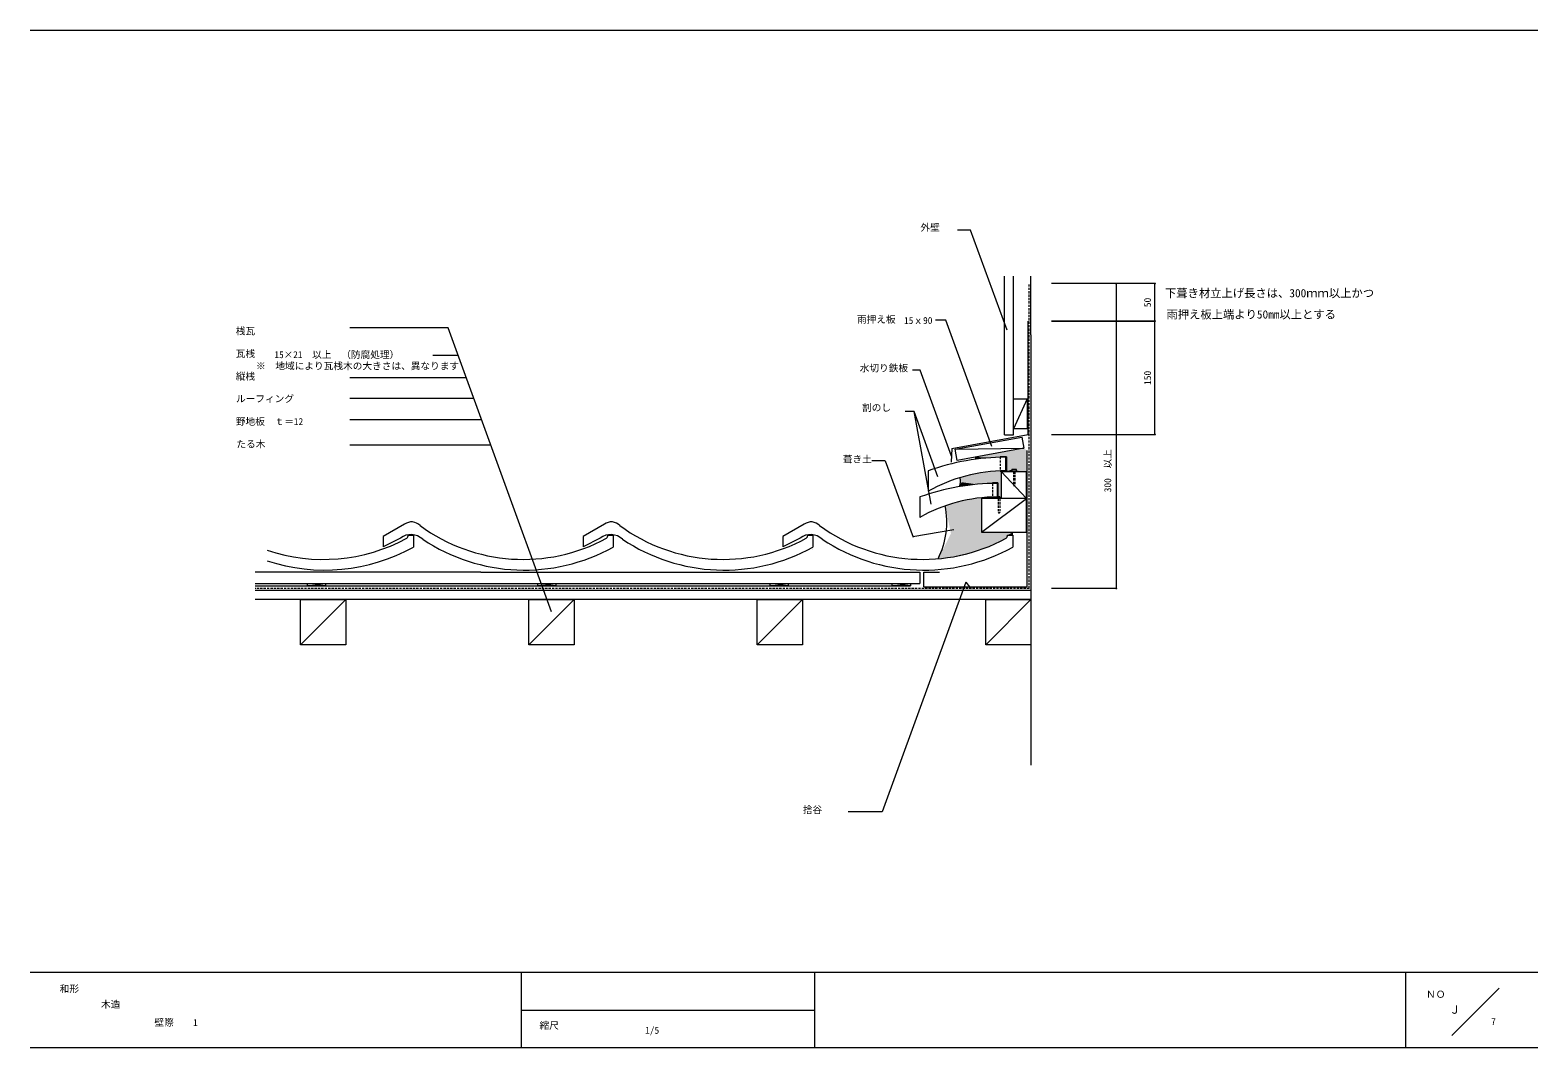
# Model space of a CAD drawing. Units: millimetres, scale not verified, with parts at other scales. Extents: x -203 to 197, y -138 to 132.
import ezdxf
from ezdxf.enums import TextEntityAlignment as Align

# ---------------------------------------------------------------- set-up
doc = ezdxf.new("R2010")
doc.units = ezdxf.units.MM
doc.header["$LTSCALE"] = 0.5
doc.header["$PDMODE"] = 32
doc.header["$PDSIZE"] = 0.25
doc.linetypes.add('DASHED1', pattern=[1.8, 1.2, -0.6])
for name, color, linetype, lineweight in [('0-0', 5, 'Continuous', 18), ('1-0', 3, 'Continuous', 18), ('1-1', 7, 'Continuous', 18), ('1-2', 3, 'Continuous', 18), ('1-3', 7, 'Continuous', 18), ('1-4', 7, 'Continuous', 18)]:
    doc.layers.add(name, color=color, linetype=linetype, lineweight=lineweight)
doc.styles.add('ＭＳ ゴシック', font='')
doc.styles.get('ＭＳ ゴシック').set_extended_font_data('MS Gothic')

msp = doc.modelspace()

# ---------------------------------------------------------------- linework, layer by layer
at = {"layer": '0-0'}
for p, q in [((-203.2432, 131.6351), (196.7568, 131.6351)), ((196.7568, -118.3649), (-203.2433, -118.3649)), ((-72.973, -118.3649), (-72.973, -138.3649)), ((4.8649, -118.3649), (4.8649, -138.3649)), ((161.7568, -138.3649), (161.7568, -118.3649)), ((186.4865, -122.5541), (173.9189, -135.1216)), ((-72.973, -128.3649), (4.8649, -128.3649)), ((196.7568, -138.3649), (-203.2432, -138.3649))]:
    msp.add_line(p, q, dxfattribs=at)
at = {"layer": '1-0'}
for p, q in [((35.0315, 14.7194), (35.0315, 9.3194)), ((32.8112, 7.7812), (32.8112, 2.3812)), ((-103.8844, 0.552), (-109.5561, -2.6729)), ((-50.8844, 0.5521), (-56.5561, -2.6729)), ((2.1157, 0.552), (-3.556, -2.6729)), ((-109.5561, -2.6729), (-109.5561, -5.4729)), ((-104.9836, -3.1042), (-109.5561, -5.4729)), ((-101.556, -2.3301), (-101.556, -5.5114)), ((-56.5561, -2.6729), (-56.5561, -5.4729)), ((-51.9836, -3.1042), (-56.5561, -5.4729)), ((-49.9455, -2.3301), (-48.556, -2.3301)), ((-48.556, -2.3301), (-48.556, -5.5114)), ((-48.556, -2.3301), (-48.556, -5.5114)), ((-3.556, -2.6729), (-3.556, -5.4729)), ((1.0165, -3.1042), (-3.556, -5.4729)), ((3.0545, -2.3301), (4.444, -2.3301)), ((4.444, -2.3301), (4.444, -5.5114)), ((4.444, -2.3301), (4.444, -5.5114)), ((4.4441, -2.3301), (4.4441, -5.5114)), ((56.0546, -2.3301), (57.444, -2.3301)), ((57.444, -2.3301), (57.444, -5.5114)), ((57.444, -2.3301), (57.444, -5.5114)), ((4.4441, -6.1147), (4.4441, -6.1534))]:
    msp.add_line(p, q, dxfattribs=at)
for points in [[(-102.9455, -2.3301), (-101.556, -2.3301), (-101.556, -5.5114)], [(3.0546, -2.3301), (4.4441, -2.3301), (4.4441, -5.5114)]]:
    msp.add_lwpolyline(points, dxfattribs=at)
for centre, radius, start, end in [((55.5315, -41.8486), 60.168, 90, 109.92029), ((55.5315, -26.8926), 41.612, 90, 119.51465), ((53.3112, -48.7868), 60.168, 90, 109.92029), ((53.3112, -33.8308), 41.612, 90, 119.51465), ((-102.0445, -1.8964), 3.0627, 42.69055, 126.92075), ((-72.4233, 37.492), 46.2741, 233.73811, 298.51938), ((-49.0445, -1.8964), 3.0627, 42.69055, 126.92075), ((-19.4233, 37.492), 46.2741, 233.73811, 298.51938), ((3.9555, -1.8964), 3.0627, 42.69055, 126.92075), ((33.5767, 37.492), 46.2741, 233.73811, 298.51938), ((-125.4233, 37.492), 46.2741, 251.19485, 298.51938), ((-102.2312, -6.8228), 4.6263, 47.12305, 126.50717), ((-103.9853, -2.3595), 1.0402, 309.08185, 1.61447), ((-72.1164, 36.9313), 48.5435, 236.25316, 299.03502), ((-49.2312, -6.8228), 4.6263, 47.12305, 126.50717), ((-50.9853, -2.3595), 1.0402, 309.08185, 1.61447), ((-19.1164, 36.9313), 48.5435, 236.25316, 299.03502), ((3.7688, -6.8228), 4.6263, 47.12305, 126.50717), ((2.0147, -2.3595), 1.0402, 309.08185, 1.61447), ((2.0147, -2.3595), 1.0402, 309.08185, 1.61447), ((33.8836, 36.9313), 48.5435, 236.25316, 299.03502), ((55.0147, -2.3595), 1.0402, 309.08185, 1.61447), ((-125.1164, 36.9313), 48.5435, 251.72351, 299.03502)]:
    msp.add_arc(centre, radius, start, end, dxfattribs=at)
at = {"layer": '1-1'}
for p, q in [((55.2703, 24.2794), (55.2703, 66.3649)), ((57.6703, 24.2794), (57.6703, 66.3649)), ((62.2703, 50.7904), (62.2703, 66.3649)), ((62.2703, 50.7904), (62.2703, -32.5541)), ((61.2703, 33.8411), (57.6703, 25.8411)), ((55.2703, 24.2794), (57.6703, 24.2794)), ((42.1257, 20.437), (60.3716, 20.7292)), ((54.075, 18.4038), (54.075, 18.3018)), ((55.7737, 18.4038), (54.075, 18.4038)), ((55.7737, 18.4038), (55.7737, 14.594)), ((54.4098, 14.5391), (61.1243, 14.5391)), ((54.4098, 14.5391), (54.4098, 7.418)), ((54.4098, 14.5391), (61.1243, 7.418)), ((57.624, 14.7589), (57.624, 14.5391)), ((58.024, 14.7589), (58.024, 14.5391)), ((61.1243, -1.582), (61.1243, 14.5391)), ((52.0872, 11.3688), (52.0872, 11.575)), ((53.4967, 11.575), (52.0872, 11.575)), ((53.4967, 11.575), (53.4967, 7.8054)), ((49.1243, -1.582), (61.1243, 7.418)), ((52.0872, 7.7632), (52.0872, 7.4565)), ((54.0465, 7.4565), (52.0872, 7.4565)), ((53.2054, 7.7257), (53.2054, 7.5054)), ((53.2054, 7.7257), (54.4054, 7.7257)), ((53.2054, 7.5054), (54.4054, 7.5054)), ((53.6032, 7.8054), (53.4967, 7.8054)), ((54.0465, 7.8054), (53.6032, 7.8054)), ((53.6054, 7.5054), (53.6054, 7.2856)), ((54.0054, 7.5054), (54.0054, 7.2856)), ((54.0465, 7.4565), (54.0465, 7.8054)), ((54.4054, 7.5054), (54.4054, 7.7257)), ((49.1243, -1.582), (61.1243, -1.582)), ((-83.6866, -12.1735), (-143.5135, -12.1735)), ((-143.5135, -15.1735), (32.8331, -15.1735)), ((-143.5135, -15.7736), (30.2762, -15.7736)), ((-129.6581, -15.7736), (-124.8581, -15.1736)), ((-83.6866, -12.1735), (32.8331, -12.1735)), ((-68.5449, -15.7736), (-63.745, -15.1736)), ((-6.9049, -15.7736), (-2.1049, -15.1736)), ((25.4762, -15.7736), (30.2762, -15.1736)), ((32.8331, -12.1735), (32.8331, -15.1735)), ((62.2703, -17.0007), (-143.5135, -17.0007)), ((62.2703, -19.4007), (-143.5135, -19.4007)), ((-119.5296, -19.4007), (-131.5296, -31.4007)), ((-58.9296, -19.4007), (-70.9296, -31.4007)), ((1.6703, -19.4007), (-10.3296, -31.4007)), ((62.2703, -19.4007), (50.2703, -31.4007)), ((62.2703, -32.5541), (62.2703, -63.3719))]:
    msp.add_line(p, q, dxfattribs=at)
at = {"layer": '1-1', "color": 3, "linetype": 'DASHED1'}
for q in [(61.8058, 64.389), (-143.5135, -16.5014)]:
    msp.add_line((61.8058, -16.5014), q, dxfattribs=at)
at = {"layer": '1-1', "color": 3}
msp.add_line((41.2418, 20.6636), (41.1322, 17.0478), dxfattribs=at)
at = {"layer": '1-1', "linetype": 'DASHED1'}
for p, q in [((54.075, 18.4038), (54.075, 14.6939)), ((57.624, 14.5391), (57.624, 11.0405)), ((52.0872, 11.3688), (52.0872, 7.7632)), ((57.624, 11.0405), (57.824, 10.6648)), ((53.6054, 7.2856), (53.6054, 3.787)), ((53.6054, 3.787), (53.8054, 3.4113))]:
    msp.add_line(p, q, dxfattribs=at)
at = {"layer": '1-1', "color": 3}
for points in [[(41.2418, 20.6636), (61.5533, 24.384), (61.5533, 36.389)], [(33.8881, -16.0263), (61.29, -16.0263), (61.29, 20.0776)], [(33.8881, -16.0263), (33.8881, -12.1735), (37.997, -12.1735)]]:
    msp.add_lwpolyline(points, dxfattribs=at)
at = {"layer": '1-1'}
for points in [[(57.6703, 25.8411), (57.6703, 33.8411), (61.2703, 33.8411), (61.2703, 25.8411)], [(42.6662, 17.4861), (42.1257, 20.437), (59.8311, 23.6801), (60.3716, 20.7292)], [(57.224, 14.7589), (58.424, 14.7589), (58.424, 15.0589), (57.224, 15.0589)], [(-129.6581, -15.7736), (-129.6581, -15.1736), (-124.8581, -15.1736), (-124.8581, -15.7736)], [(-68.5449, -15.7736), (-68.5449, -15.1736), (-63.745, -15.1736), (-63.745, -15.7736)], [(-6.9049, -15.7736), (-6.9049, -15.1736), (-2.1049, -15.1736), (-2.1049, -15.7736)], [(25.4762, -15.7736), (25.4762, -15.1736), (30.2762, -15.1736), (30.2762, -15.7736)], [(-131.5296, -31.4007), (-131.5296, -19.4007), (-119.5296, -19.4007), (-119.5296, -31.4007)], [(-70.9296, -31.4007), (-70.9296, -19.4007), (-58.9296, -19.4007), (-58.9296, -31.4007)], [(-10.3296, -31.4007), (-10.3296, -19.4007), (1.6703, -19.4007), (1.6703, -31.4007)], [(50.2703, -31.4007), (50.2703, -19.4007), (62.2703, -19.4007), (62.2703, -31.4007)]]:
    msp.add_lwpolyline(points, close=True, dxfattribs=at)
for points in [[(54.075, 14.6939), (54.075, 14.5928), (58.1613, 14.5928)], [(61.1243, 7.418), (49.1243, 7.418), (49.1243, -1.582)]]:
    msp.add_lwpolyline(points, dxfattribs=at)
at = {"layer": '1-1', "linetype": 'DASHED1'}
for points in [[(58.024, 14.5391), (58.024, 11.0405), (57.824, 10.6648)], [(54.0054, 7.2856), (54.0054, 3.787), (53.8054, 3.4113)]]:
    msp.add_lwpolyline(points, dxfattribs=at)
at = {"layer": '1-2'}
for p, q in [((55.5315, 18.3194), (55.5315, 14.7194)), ((53.3112, 11.3812), (53.3112, 7.7812))]:
    msp.add_line(p, q, dxfattribs=at)
at = {"layer": '1-3'}
for p, q in [((46.271, 78.5559), (42.7508, 78.5559)), ((55.9323, 52.0115), (46.271, 78.5559)), ((95.1714, 64.389), (67.7363, 64.389)), ((84.9085, 64.389), (67.7363, 64.389)), ((84.9085, 64.389), (84.9085, -16.5014)), ((95.1714, 54.389), (95.1714, 64.389)), ((-92.3598, 52.6731), (-118.4261, 52.6731)), ((-64.9369, -22.6709), (-92.3598, 52.6731)), ((39.7198, 54.6547), (36.9227, 54.6547)), ((51.9146, 21.1499), (39.7198, 54.6547)), ((67.7363, 54.389), (95.1714, 54.389)), ((95.1714, 54.389), (67.7363, 54.389)), ((95.1714, 24.389), (95.1714, 54.389)), ((-96.3926, 45.3918), (-89.7097, 45.3918)), ((32.8626, 41.4317), (30.8788, 41.4317)), ((41.16, 18.6346), (32.8626, 41.4317)), ((-118.4261, 39.4563), (-87.5493, 39.4563)), ((-118.4261, 34.0154), (-85.569, 34.0154)), ((-118.4261, 28.3272), (-83.4987, 28.3272)), ((31.2585, 30.5034), (28.9362, 30.5034)), ((37.5853, 13.1206), (31.2585, 30.5034)), ((35.7633, 5.8327), (31.2585, 30.5034)), ((67.7363, 24.389), (95.1714, 24.389)), ((-118.4261, 21.6333), (-81.0623, 21.6333)), ((23.6168, 17.3719), (20.0862, 17.3719)), ((23.6168, 17.3719), (30.9907, -2.8876)), ((30.9125, -2.6729), (41.8366, -0.8479)), ((45.0329, -14.7914), (22.8373, -75.7731)), ((45.0329, -14.7914), (45.9742, -16.0819)), ((84.9085, -16.5014), (67.7363, -16.5014)), ((22.8373, -75.7731), (13.7838, -75.7731))]:
    msp.add_line(p, q, dxfattribs=at)
at = {"layer": '1-3', "color": 3}
msp.add_line((61.5533, 36.389), (61.5533, 54.389), dxfattribs=at)
at = {"layer": '1-3'}
for p in [(84.9085, 64.389), (95.1714, 64.389), (95.1714, 54.389), (95.1714, 24.389), (84.9085, -16.5014)]:
    msp.add_point(p, dxfattribs=at)
at = {"layer": '1-4'}
msp.add_line((47.5446, 18.3797), (47.6046, 17.7949), dxfattribs=at)
for centre, radius, start, end in [((40.4518, 11.9097), 3.1534, 334.28355, 18.74957), ((18.69, 1.0785), 21.2811, 332.93862, 11.79877)]:
    msp.add_arc(centre, radius, start, end, dxfattribs=at)
at = {"layer": '1-4', "color": 1}
for centre, radius, start, end in [((40.4518, 11.9097), 3.1534, 334.28355, 18.74957), ((18.69, 1.0785), 21.2811, 332.93862, 11.79877)]:
    msp.add_arc(centre, radius, start, end, dxfattribs=at)
at = {"layer": '1-4'}
for points in [[(60.3716, 20.7292), (47.5446, 18.3797), (55.5315, 18.3194)], [(60.3716, 20.7292), (55.5315, 18.3194), (55.5237, 14.5283)], [(60.3716, 20.7292), (55.5237, 14.5283), (57.224, 15.0589)], [(60.3716, 20.7292), (57.224, 15.0589), (58.424, 15.0589)], [(60.3716, 20.7292), (58.424, 15.0589), (58.424, 14.7589)], [(58.424, 14.7589), (61.2801, 14.5367), (60.3716, 20.7292)], [(61.2801, 14.5367), (61.29, 20.0776), (60.3716, 20.7292)], [(47.5446, 18.3797), (47.6046, 17.7949), (48.3866, 17.8808)], [(47.5446, 18.3797), (48.3866, 17.8808), (49.0378, 17.9706)], [(47.5446, 18.3797), (49.0378, 17.9706), (49.659, 18.0305)], [(47.5446, 18.3797), (49.659, 18.0305), (50.153, 18.0754)], [(47.5446, 18.3797), (50.153, 18.0754), (50.5348, 18.1128)], [(47.5446, 18.3797), (50.5348, 18.1128), (50.8342, 18.1353)], [(47.5446, 18.3797), (50.8342, 18.1353), (51.1411, 18.1577)], [(47.5446, 18.3797), (51.1411, 18.1577), (51.5153, 18.1877)], [(47.5446, 18.3797), (51.5153, 18.1877), (51.8073, 18.2101)], [(47.5446, 18.3797), (51.8073, 18.2101), (52.204, 18.2401)], [(47.5446, 18.3797), (52.204, 18.2401), (52.683, 18.2475)], [(47.5446, 18.3797), (52.683, 18.2475), (53.1546, 18.2775)], [(47.5446, 18.3797), (53.1546, 18.2775), (53.5213, 18.285)], [(47.5446, 18.3797), (53.5213, 18.285), (54.0902, 18.2925)], [(47.5446, 18.3797), (54.0902, 18.2925), (54.9136, 18.3224)], [(47.5446, 18.3797), (54.9136, 18.3224), (55.5315, 18.3194)], [(53.8122, 14.6762), (44.421, 13.1996), (43.4379, 12.9233)], [(53.8122, 14.6762), (43.4379, 12.9233), (43.8522, 11.7027)], [(53.8122, 14.6762), (43.8522, 11.7027), (53.3112, 11.3812)], [(53.8122, 14.6762), (45.4303, 13.4684), (44.421, 13.1996)], [(53.8122, 14.6762), (45.6839, 13.5394), (45.4303, 13.4684)], [(53.8122, 14.6762), (46.0643, 13.6206), (45.6839, 13.5394)], [(53.8122, 14.6762), (46.6527, 13.7474), (46.0643, 13.6206)], [(53.8122, 14.6762), (47.6721, 13.9655), (46.6527, 13.7474)], [(53.8122, 14.6762), (48.2148, 14.0821), (47.6721, 13.9655)], [(53.8122, 14.6762), (48.7017, 14.1633), (48.2148, 14.0821)], [(53.8122, 14.6762), (49.4828, 14.2698), (48.7017, 14.1633)], [(53.8122, 14.6762), (50.1827, 14.3712), (49.4828, 14.2698)], [(53.8122, 14.6762), (51.2631, 14.493), (50.1827, 14.3712)], [(53.8122, 14.6762), (52.7754, 14.6238), (51.2631, 14.493)], [(53.8122, 14.6762), (53.2583, 14.65), (52.7754, 14.6238)], [(53.3112, 7.7812), (54.4098, 14.5391), (54.4224, 14.695)], [(53.3112, 7.7812), (54.4224, 14.695), (53.8122, 14.6762)], [(53.8122, 14.6762), (53.3112, 11.3812), (53.3112, 7.7812)], [(53.3112, 7.7812), (54.4054, 7.7257), (54.4098, 14.5391)], [(55.5237, 14.5283), (57.224, 14.7589), (57.224, 15.0589)], [(55.5237, 14.5283), (57.624, 14.5391), (57.624, 14.7589)], [(55.5237, 14.5283), (57.624, 14.7589), (57.224, 14.7589)], [(58.024, 14.7589), (58.024, 14.5391), (61.2801, 14.5367)], [(58.424, 14.7589), (58.024, 14.7589), (61.2801, 14.5367)], [(43.8522, 11.7027), (43.2929, 10.5413), (44.4373, 10.736)], [(43.8522, 11.7027), (44.4373, 10.736), (45.5485, 10.8976)], [(43.8522, 11.7027), (45.5485, 10.8976), (46.3567, 10.9784)], [(43.8522, 11.7027), (46.3567, 10.9784), (47.0638, 11.0189)], [(43.8522, 11.7027), (47.0638, 11.0189), (47.973, 11.1401)], [(43.8522, 11.7027), (47.973, 11.1401), (49.1044, 11.2411)], [(43.8522, 11.7027), (49.1044, 11.2411), (50.1348, 11.2613)], [(43.8522, 11.7027), (50.1348, 11.2613), (50.8217, 11.3017)], [(43.8522, 11.7027), (50.8217, 11.3017), (51.7107, 11.3219)], [(43.8522, 11.7027), (51.7107, 11.3219), (52.3168, 11.3825)], [(43.8522, 11.7027), (52.3168, 11.3825), (53.3112, 11.3812)], [(49.1321, 7.5674), (41.0564, -1.9183), (37.6412, -8.6032)], [(49.1321, 7.5674), (37.6412, -8.6032), (39.1566, -8.3748)], [(49.1321, 7.5674), (39.1566, -8.3748), (41.8022, -7.9732)], [(49.1321, 7.5674), (39.8921, 5.5744), (39.5214, 5.4299)], [(49.1321, 7.5674), (39.5214, 5.4299), (41.0564, -1.9183)], [(49.1321, 7.5674), (40.5476, 5.7929), (39.8921, 5.5744)], [(49.1321, 7.5674), (41.2032, 5.971), (40.5476, 5.7929)], [(49.1321, 7.5674), (41.9559, 6.2218), (41.2032, 5.971)], [(41.8022, -7.9732), (49.1243, -1.582), (49.1321, 7.5674)], [(49.1321, 7.5674), (43.1375, 6.5213), (41.9559, 6.2218)], [(49.1321, 7.5674), (43.8254, 6.6913), (43.1375, 6.5213)], [(49.1321, 7.5674), (44.6833, 6.8693), (43.8254, 6.6913)], [(49.1321, 7.5674), (45.7354, 7.0716), (44.6833, 6.8693)], [(49.1321, 7.5674), (46.7876, 7.274), (45.7354, 7.0716)], [(49.1321, 7.5674), (48.1084, 7.4546), (46.7876, 7.274)], [(41.8022, -7.9732), (56.0545, -2.3302), (49.1243, -1.582)], [(41.8022, -7.9732), (56.0487, -2.4697), (56.0545, -2.3302)], [(41.8022, -7.9732), (56.0238, -2.6298), (56.0487, -2.4697)], [(41.8022, -7.9732), (55.9313, -2.854), (56.0238, -2.6298)], [(41.8022, -7.9732), (55.8067, -3.0427), (55.9313, -2.854)], [(41.8022, -7.9732), (55.6682, -3.1544), (55.8067, -3.0427)], [(41.8022, -7.9732), (55.5265, -3.2488), (55.6682, -3.1544)], [(41.8022, -7.9732), (54.18, -3.9339), (55.5265, -3.2488)], [(41.8022, -7.9732), (52.2431, -4.8551), (54.18, -3.9339)], [(56.0545, -2.3302), (57.604, -1.5724), (49.1243, -1.582)], [(56.0545, -2.3302), (57.444, -2.3301), (57.604, -1.5724)], [(39.1566, -8.3748), (40.5503, -8.2094), (41.8022, -7.9732)], [(41.8022, -7.9732), (50.0462, -5.7055), (52.2431, -4.8551)], [(41.8022, -7.9732), (48.4636, -6.2724), (50.0462, -5.7055)], [(41.8022, -7.9732), (46.6447, -6.863), (48.4636, -6.2724)], [(41.8022, -7.9732), (45.0148, -7.3354), (46.6447, -6.863)], [(41.8022, -7.9732), (43.2668, -7.7606), (45.0148, -7.3354)]]:
    msp.add_solid(points, dxfattribs=at)

# ---------------------------------------------------------------- texts
at = {"layer": '0-0', "color": 7, "style": 'ＭＳ ゴシック'}
for s, height, p in [('和形', 1.833, (-195.4054, -124.1757)), ('ＮＯ', 1.833, (167.1021, -125.6345)), ('木造', 1.833, (-184.4438, -128.2884)), ('Ｊ', 2.199, (173.238, -129.9766)), ('縮尺', 1.833, (-68.1081, -133.9054))]:
    msp.add_text(s, height=height, dxfattribs=at).set_placement(p, align=Align.BOTTOM_LEFT)
at = {"layer": '1-0', "color": 7, "style": 'ＭＳ ゴシック'}
for s, p in [('※\u3000地域により瓦桟木の大きさは、異なります', (-143.3234, 41.0702)), ('1/5', (-40.0932, -135.1819))]:
    msp.add_text(s, height=1.833, dxfattribs=at).set_placement(p, align=Align.BOTTOM_LEFT)
at = {"layer": '1-3', "style": 'ＭＳ ゴシック'}
for s, height, p in [('外壁', 1.833, (32.9722, 77.8201)), ('下葺き材立上げ長さは、300ｍｍ以上かつ', 2.199, (97.8369, 60.0998)), ('雨押え板', 1.833, (16.1129, 53.4222)), ('雨押え板上端より50mm以上とする', 2.199, (98.2236, 54.4528)), ('桟瓦', 1.833, (-148.676, 50.338)), ('15ｘ90', 1.833, (28.5861, 53.1481)), ('瓦桟', 1.833, (-148.676, 44.338)), ('15×21\u3000以上\u3000（防腐処理）', 1.833, (-138.4595, 44.0679)), ('縦桟', 1.833, (-148.676, 38.338)), ('水切り鉄板', 1.833, (16.8517, 40.5136)), ('ルーフィング', 1.833, (-148.6319, 32.3848)), ('割のし', 1.833, (17.4575, 30.0138)), ('野地板\u3000ｔ＝12', 1.833, (-148.676, 26.3381)), ('たる木', 1.833, (-148.5195, 20.3381)), ('葺き土', 1.833, (12.372, 16.3423)), ('捨谷', 1.833, (1.7531, -76.6556)), ('壁際\u3000\u30001', 1.833, (-170.2781, -133.1048)), ('7', 1.833, (184.3609, -132.8645))]:
    msp.add_text(s, height=height, dxfattribs=at).set_placement(p, align=Align.BOTTOM_LEFT)
for s, p in [('50', (94.6714, 58.139)), ('150', (94.6714, 37.514)), ('300\u3000以上', (84.1052, 9.0267))]:
    msp.add_text(s, height=1.833, rotation=90, dxfattribs=at).set_placement(p, align=Align.BOTTOM_LEFT)

doc.saveas('drawing.dxf')
